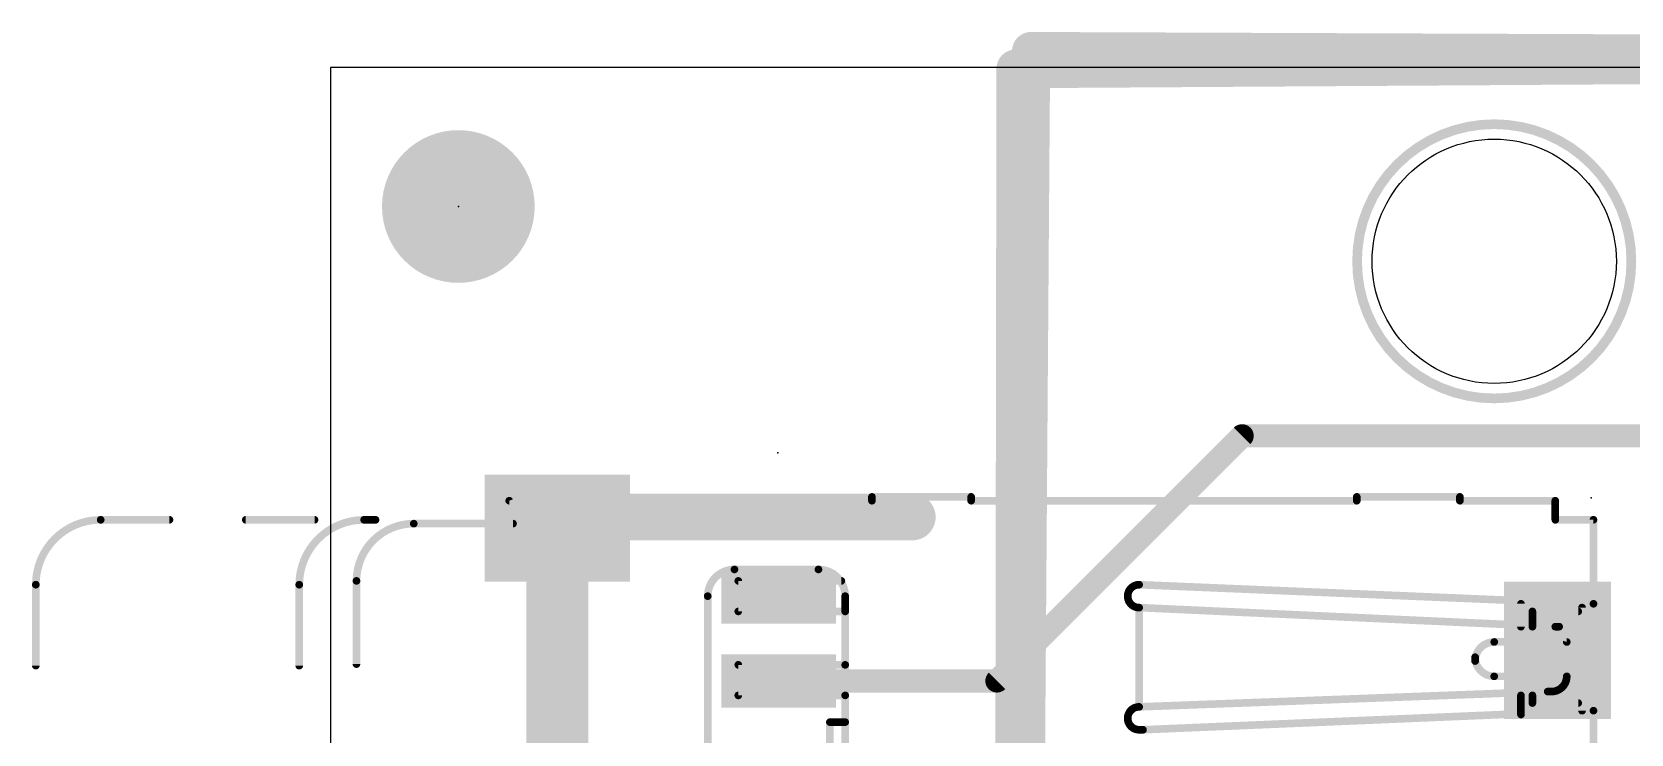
# Model space of a CAD drawing. Extents: x -5.7 to 68.6, y -2.1 to 53.8.
# Drawn here: x -3.91 to 17.03, y 44.61 to 53.8 of the extents above; entities that cross this region are included whole.
import ezdxf

# ---------------------------------------------------------------- set-up
doc = ezdxf.new("R2010")
doc.units = 0
for name, color, linetype in [('1', 12, 'CONTINUOUS'), ('16', 132, 'CONTINUOUS'), ('20', 53, 'CONTINUOUS'), ('23', 53, 'CONTINUOUS'), ('39', 12, 'CONTINUOUS'), ('41', 12, 'CONTINUOUS'), ('51', 253, 'CONTINUOUS')]:
    doc.layers.add(name, color=color, linetype=linetype)

# ---------------------------------------------------------------- blocks, each defined once
blk = doc.blocks.new('RECT')
blk.add_solid([(-0.5, -0.5), (0.5, -0.5), (-0.5, 0.5), (0.5, 0.5)])
blk = doc.blocks.new('PIE')
at = {"const_width": 0.5}
blk.add_lwpolyline([(0, -0.25, 1), (0, 0.25, 1), (0, -0.25)], format="xyb", dxfattribs=at)

msp = doc.modelspace()

# ---------------------------------------------------------------- linework, layer by layer
at = {"layer": '1'}
for points, const_width in [([(8.975, 53.321), (31.496, 53.467)], 0.508), ([(8.921, 18.646), (8.975, 53.321)], 0.508), ([(11.938, 48.514), (8.728, 45.304)], 0.3048), ([(31.242, 48.514), (11.938, 48.514)], 0.3048), ([(2.97, 47.304), (3.116, 47.45)], 0.6096), ([(3.116, 47.45), (7.62, 47.45)], 0.6096), ([(2.97, 47.304), (2.97, 44.196)], 0.8128), ([(5.87, 45.304), (8.728, 45.304)], 0.3048)]:
    msp.add_lwpolyline(points, dxfattribs=dict(at, const_width=const_width))
for points, const_width in [([(9.102, 53.3208, 1), (8.848, 53.3212)], 0.254), ([(8.9742, 53.448, 1), (8.9758, 53.194)], 0.254), ([(11.938, 48.5902, 1), (11.938, 48.4378)], 0.1524), ([(11.9919, 48.4601, 1), (11.8841, 48.5679)], 0.1524), ([(3.116, 47.6024, 1), (3.116, 47.2976)], 0.3048), ([(3.2238, 47.3422, 1), (3.0082, 47.5578)], 0.3048), ([(7.62, 47.2976, 1), (7.62, 47.6024)], 0.3048), ([(3.1732, 47.304, 1), (2.7668, 47.304)], 0.4064), ([(2.8622, 47.4118, 1), (3.0778, 47.1962)], 0.3048), ([(5.87, 45.3802, 1), (5.87, 45.2278)], 0.1524), ([(8.728, 45.2278, 1), (8.728, 45.3802)], 0.1524), ([(8.6741, 45.3579, 1), (8.7819, 45.2501)], 0.1524)]:
    msp.add_lwpolyline(points, format="xyb", dxfattribs=dict(at, const_width=const_width))
at = {"layer": '16', "const_width": 0.5}
for points in [[(9.175, 53.554), (8.921, 18.646)], [(31.496, 53.467), (9.175, 53.554)]]:
    msp.add_lwpolyline(points, dxfattribs=at)
at = {"layer": '16', "const_width": 0.25}
for points in [[(9.1755, 53.679, 1), (9.1745, 53.429)], [(9.3, 53.5531, 1), (9.05, 53.5549)]]:
    msp.add_lwpolyline(points, format="xyb", dxfattribs=at)
at = {"layer": '20'}
for p, q in [((64.516, 53.34), (0, 53.34)), ((0, 53.34), (0, 0))]:
    msp.add_line(p, q, dxfattribs=at)
msp.add_circle((15.24, 50.8), 1.6, dxfattribs=at)
at = {"layer": '23'}
for p in [(1.674, 51.518), (5.856, 48.292), (16.51, 47.704)]:
    msp.add_point(p, dxfattribs=at)
at = {"layer": '39'}
for points, const_width in [([(1.674, 52.268, 0.4142), (0.924, 51.518)], 0.5), ([(2.424, 51.518, 0.4142), (1.674, 52.268)], 0.5), ([(1.674, 52.393, 1), (1.674, 52.143)], 0.25), ([(1.674, 52.143, 1), (1.674, 52.393)], 0.25), ([(0.924, 51.518, 0.4142), (1.674, 50.768)], 0.5), ([(1.049, 51.518, 1), (0.799, 51.518)], 0.25), ([(1.674, 50.768, 0.4142), (2.424, 51.518)], 0.5), ([(2.549, 51.518, 1), (2.299, 51.518)], 0.25), ([(0.799, 51.518, 1), (1.049, 51.518)], 0.25), ([(2.299, 51.518, 1), (2.549, 51.518)], 0.25), ([(1.674, 50.893, 1), (1.674, 50.643)], 0.25), ([(1.674, 50.643, 1), (1.674, 50.893)], 0.25)]:
    msp.add_lwpolyline(points, format="xyb", dxfattribs=dict(at, const_width=const_width))
at = {"layer": '41'}
for points, const_width in [([(1.674, 52.268, 0.4142), (0.924, 51.518)], 0.5), ([(2.424, 51.518, 0.4142), (1.674, 52.268)], 0.5), ([(1.674, 52.393, 1), (1.674, 52.143)], 0.25), ([(1.674, 52.143, 1), (1.674, 52.393)], 0.25), ([(0.924, 51.518, 0.4142), (1.674, 50.768)], 0.5), ([(1.049, 51.518, 1), (0.799, 51.518)], 0.25), ([(1.674, 50.768, 0.4142), (2.424, 51.518)], 0.5), ([(2.549, 51.518, 1), (2.299, 51.518)], 0.25), ([(0.799, 51.518, 1), (1.049, 51.518)], 0.25), ([(2.299, 51.518, 1), (2.549, 51.518)], 0.25), ([(1.674, 50.893, 1), (1.674, 50.643)], 0.25), ([(1.674, 50.643, 1), (1.674, 50.893)], 0.25)]:
    msp.add_lwpolyline(points, format="xyb", dxfattribs=dict(at, const_width=const_width))
at = {"layer": '51'}
for points, const_width in [([(15.24, 49.004, 1), (15.24, 52.596, 1), (15.24, 49.004)], 0.127), ([(7.09, 47.739, 1), (7.09, 47.689)], 0.05), ([(7.115, 47.714, 1), (7.065, 47.714)], 0.05), ([(8.415, 47.714, 1), (8.365, 47.714)], 0.05), ([(8.39, 47.689, 1), (8.39, 47.739)], 0.05), ([(13.44, 47.739, 1), (13.44, 47.689)], 0.05), ([(13.465, 47.714, 1), (13.415, 47.714)], 0.05), ([(14.815, 47.714, 1), (14.765, 47.714)], 0.05), ([(14.79, 47.689, 1), (14.79, 47.739)], 0.05), ([(2.34, 47.689, 1), (2.34, 47.639)], 0.05), ([(2.34, 36.264, 0.1763), (2.34, 47.664)], 0.1), ([(2.3635, 47.6726, 1), (2.3165, 47.6554)], 0.05), ([(7.065, 47.664, 1), (7.115, 47.664)], 0.05), ([(7.09, 47.639, 1), (7.09, 47.689)], 0.05), ([(8.39, 47.689, 1), (8.39, 47.639)], 0.05), ([(8.365, 47.664, 1), (8.415, 47.664)], 0.05), ([(13.415, 47.664, 1), (13.465, 47.664)], 0.05), ([(13.44, 47.639, 1), (13.44, 47.689)], 0.05), ([(14.79, 47.689, 1), (14.79, 47.639)], 0.05), ([(14.765, 47.664, 1), (14.815, 47.664)], 0.05), ([(16.065, 47.664, 1), (16.015, 47.664)], 0.05), ([(16.04, 47.639, 1), (16.04, 47.689)], 0.05), ([(-3.01, 47.414, 0.4142), (-3.86, 46.564)], 0.1), ([(-3.01, 47.439, 1), (-3.01, 47.389)], 0.05), ([(-3.01, 47.389, 1), (-3.01, 47.439)], 0.05), ([(-2.11, 47.389, 1), (-2.11, 47.439)], 0.05), ([(-1.11, 47.439, 1), (-1.11, 47.389)], 0.05), ([(0.44, 47.414, 0.4142), (-0.41, 46.564)], 0.1), ([(-0.21, 47.389, 1), (-0.21, 47.439)], 0.05), ([(1.09, 47.364, 0.4142), (0.34, 46.614)], 0.1), ([(0.44, 47.439, 1), (0.44, 47.389)], 0.05), ([(0.44, 47.389, 1), (0.44, 47.439)], 0.05), ([(0.59, 47.389, 1), (0.59, 47.439)], 0.05), ([(1.09, 47.389, 1), (1.09, 47.339)], 0.05), ([(1.09, 47.339, 1), (1.09, 47.389)], 0.05), ([(2.39, 47.339, 1), (2.39, 47.389)], 0.05), ([(16.04, 47.439, 1), (16.04, 47.389)], 0.05), ([(16.015, 47.414, 1), (16.065, 47.414)], 0.05), ([(16.565, 47.414, 1), (16.515, 47.414)], 0.05), ([(16.54, 47.389, 1), (16.54, 47.439)], 0.05), ([(5.29, 46.764, 0.4142), (4.94, 46.414)], 0.1), ([(5.29, 46.789, 1), (5.29, 46.739)], 0.05), ([(5.29, 46.739, 1), (5.29, 46.789)], 0.05), ([(6.74, 46.414, 0.4142), (6.39, 46.764)], 0.1), ([(6.39, 46.789, 1), (6.39, 46.739)], 0.05), ([(6.39, 46.739, 1), (6.39, 46.789)], 0.05), ([(-3.835, 46.564, 1), (-3.885, 46.564)], 0.05), ([(-3.885, 46.564, 1), (-3.835, 46.564)], 0.05), ([(-0.385, 46.564, 1), (-0.435, 46.564)], 0.05), ([(-0.435, 46.564, 1), (-0.385, 46.564)], 0.05), ([(0.365, 46.614, 1), (0.315, 46.614)], 0.05), ([(0.315, 46.614, 1), (0.365, 46.614)], 0.05), ([(5.34, 46.639, 1), (5.34, 46.589)], 0.05), ([(5.365, 46.614, 1), (5.315, 46.614)], 0.05), ([(6.69, 46.589, 1), (6.69, 46.639)], 0.05), ([(10.59, 46.564, 0.4142), (10.44, 46.414)], 0.1), ([(10.591, 46.589, 1), (10.589, 46.539)], 0.05), ([(10.59, 46.539, 1), (10.59, 46.589)], 0.05), ([(4.965, 46.414, 1), (4.915, 46.414)], 0.05), ([(4.915, 46.414, 1), (4.965, 46.414)], 0.05), ([(6.765, 46.414, 1), (6.715, 46.414)], 0.05), ([(6.715, 46.414, 1), (6.765, 46.414)], 0.05), ([(10.44, 46.414, 0.4142), (10.59, 46.264)], 0.1), ([(10.465, 46.414, 1), (10.415, 46.414)], 0.05), ([(10.415, 46.414, 1), (10.465, 46.414)], 0.05), ([(10.5911, 46.289, 1), (10.5889, 46.239)], 0.05), ([(10.615, 46.264, 1), (10.565, 46.264)], 0.05), ([(10.59, 46.239, 1), (10.59, 46.289)], 0.05), ([(15.615, 46.314, 1), (15.565, 46.314)], 0.05), ([(16.415, 46.264, 1), (16.365, 46.264)], 0.05), ([(16.565, 46.314, 1), (16.515, 46.314)], 0.05), ([(16.515, 46.314, 1), (16.565, 46.314)], 0.05), ([(16.539, 46.289, 1), (16.541, 46.339)], 0.05), ([(5.34, 46.239, 1), (5.34, 46.189)], 0.05), ([(5.315, 46.214, 1), (5.365, 46.214)], 0.05), ([(6.765, 46.214, 1), (6.715, 46.214)], 0.05), ([(6.715, 46.214, 1), (6.765, 46.214)], 0.05), ([(6.74, 46.189, 1), (6.74, 46.239)], 0.05), ([(15.765, 46.214, 1), (15.715, 46.214)], 0.05), ([(15.74, 46.239, 1), (15.74, 46.189)], 0.05), ([(16.34, 46.189, 1), (16.34, 46.239)], 0.05), ([(15.24, 45.814, 0.4142), (14.99, 45.564)], 0.1), ([(15.24, 45.839, 1), (15.24, 45.789)], 0.05), ([(15.24, 45.789, 1), (15.24, 45.839)], 0.05), ([(15.565, 46.014, 1), (15.615, 46.014)], 0.05), ([(15.715, 46.014, 1), (15.765, 46.014)], 0.05), ([(16.04, 46.039, 1), (16.04, 45.989)], 0.05), ([(16.0389, 45.989, 1), (16.0411, 46.039)], 0.05), ([(16.19, 45.814, 0.4142), (16.09, 46.014)], 0.1), ([(16.0979, 46.0377, 1), (16.0821, 45.9903)], 0.05), ([(16.09, 45.989, 1), (16.09, 46.039)], 0.05), ([(16.19, 45.789, 1), (16.19, 45.839)], 0.05), ([(14.99, 45.614, 0.4142), (15.24, 45.364)], 0.1), ([(15.015, 45.614, 1), (14.965, 45.614)], 0.05), ([(15.015, 45.614, 1), (14.965, 45.614)], 0.05), ([(16.1663, 45.8219, 1), (16.2137, 45.8061)], 0.05), ([(-3.885, 45.504, 1), (-3.835, 45.504)], 0.05), ([(-0.435, 45.504, 1), (-0.385, 45.504)], 0.05), ([(0.315, 45.524, 1), (0.365, 45.524)], 0.05), ([(5.34, 45.539, 1), (5.34, 45.489)], 0.05), ([(5.365, 45.514, 1), (5.315, 45.514)], 0.05), ([(6.765, 45.514, 1), (6.715, 45.514)], 0.05), ([(6.715, 45.514, 1), (6.765, 45.514)], 0.05), ([(6.74, 45.489, 1), (6.74, 45.539)], 0.05), ([(14.965, 45.564, 1), (15.015, 45.564)], 0.05), ([(14.965, 45.564, 1), (15.015, 45.564)], 0.05), ([(15.24, 45.389, 1), (15.24, 45.339)], 0.05), ([(15.24, 45.339, 1), (15.24, 45.389)], 0.05), ([(15.99, 45.164, 0.4142), (16.19, 45.364)], 0.1), ([(16.215, 45.364, 1), (16.165, 45.364)], 0.05), ([(16.19, 45.339, 1), (16.19, 45.389)], 0.05), ([(5.34, 45.139, 1), (5.34, 45.089)], 0.05), ([(5.315, 45.114, 1), (5.365, 45.114)], 0.05), ([(6.765, 45.114, 1), (6.715, 45.114)], 0.05), ([(6.715, 45.114, 1), (6.765, 45.114)], 0.05), ([(6.74, 45.089, 1), (6.74, 45.139)], 0.05), ([(15.615, 45.114, 1), (15.565, 45.114)], 0.05), ([(15.765, 45.114, 1), (15.715, 45.114)], 0.05), ([(15.74, 45.039, 1), (15.74, 44.989)], 0.05), ([(15.715, 45.014, 1), (15.765, 45.014)], 0.05), ([(15.94, 45.189, 1), (15.94, 45.139)], 0.05), ([(15.9409, 45.139, 1), (15.9391, 45.189)], 0.05), ([(15.99, 45.189, 1), (15.99, 45.139)], 0.05), ([(15.99, 45.139, 1), (15.99, 45.189)], 0.05), ([(16.34, 44.989, 1), (16.34, 45.039)], 0.05), ([(10.59, 44.964, 0.4142), (10.44, 44.814)], 0.1), ([(10.44, 44.814, 0.4142), (10.59, 44.664)], 0.1), ([(10.465, 44.814, 1), (10.415, 44.814)], 0.05), ([(10.415, 44.814, 1), (10.465, 44.814)], 0.05), ([(10.5891, 44.989, 1), (10.5909, 44.939)], 0.05), ([(10.565, 44.964, 1), (10.615, 44.964)], 0.05), ([(10.59, 44.939, 1), (10.59, 44.989)], 0.05), ([(15.565, 44.864, 1), (15.615, 44.864)], 0.05), ([(16.365, 44.914, 1), (16.415, 44.914)], 0.05), ([(16.565, 44.914, 1), (16.515, 44.914)], 0.05), ([(16.515, 44.914, 1), (16.565, 44.914)], 0.05), ([(16.5411, 44.889, 1), (16.5389, 44.939)], 0.05), ([(6.54, 44.789, 1), (6.54, 44.739)], 0.05), ([(6.565, 44.764, 1), (6.515, 44.764)], 0.05), ([(6.765, 44.764, 1), (6.715, 44.764)], 0.05), ([(6.715, 44.764, 1), (6.765, 44.764)], 0.05), ([(6.74, 44.739, 1), (6.74, 44.789)], 0.05), ([(10.59, 44.689, 1), (10.59, 44.639)], 0.05), ([(10.59, 44.639, 1), (10.59, 44.689)], 0.05), ([(10.6389, 44.689, 1), (10.6411, 44.639)], 0.05), ([(10.64, 44.639, 1), (10.64, 44.689)], 0.05)]:
    msp.add_lwpolyline(points, format="xyb", dxfattribs=dict(at, const_width=const_width))
at = {"layer": '51', "const_width": 0.1}
for points in [[(8.39, 47.714), (7.09, 47.714)], [(7.09, 47.714), (7.09, 47.664)], [(8.39, 47.664), (8.39, 47.714)], [(14.79, 47.714), (13.44, 47.714)], [(13.44, 47.714), (13.44, 47.664)], [(14.79, 47.664), (14.79, 47.714)], [(7.09, 47.664), (2.34, 47.664)], [(13.44, 47.664), (8.39, 47.664)], [(16.04, 47.664), (14.79, 47.664)], [(16.04, 47.414), (16.04, 47.664)], [(-2.11, 47.414), (-3.01, 47.414)], [(-0.21, 47.414), (-1.11, 47.414)], [(0.59, 47.414), (0.44, 47.414)], [(2.39, 47.364), (1.09, 47.364)], [(16.54, 47.414), (16.04, 47.414)], [(16.54, 46.314), (16.54, 47.414)], [(5.29, 46.764), (6.39, 46.764)], [(-3.86, 46.564), (-3.86, 45.504)], [(-0.41, 46.564), (-0.41, 45.504)], [(0.34, 46.614), (0.34, 45.524)], [(6.69, 46.614), (5.34, 46.614)], [(5.34, 46.614), (5.34, 46.214)], [(10.59, 46.564), (16.54, 46.314)], [(4.94, 43.214), (4.94, 46.414)], [(6.74, 46.414), (6.74, 46.214)], [(16.04, 46.014), (10.59, 46.264)], [(10.59, 46.264), (10.59, 44.964)], [(15.59, 46.014), (15.59, 46.314)], [(16.39, 46.264), (16.39, 44.914)], [(16.54, 44.914), (16.54, 46.314)], [(5.34, 46.214), (6.74, 46.214)], [(6.74, 46.214), (6.74, 45.514)], [(15.74, 46.014), (15.74, 46.214)], [(15.74, 46.214), (16.34, 46.214)], [(15.24, 45.814), (16.19, 45.814)], [(16.09, 46.014), (16.04, 46.014)], [(14.99, 45.614), (14.99, 45.564)], [(6.74, 45.514), (5.34, 45.514)], [(5.34, 45.514), (5.34, 45.114)], [(6.74, 45.514), (6.74, 45.114)], [(16.19, 45.364), (15.24, 45.364)], [(5.34, 45.114), (6.74, 45.114)], [(6.74, 45.114), (6.74, 44.764)], [(10.59, 44.964), (15.94, 45.164)], [(15.59, 45.114), (15.59, 44.864)], [(15.74, 45.114), (15.74, 45.014)], [(15.74, 45.014), (16.34, 45.014)], [(15.94, 45.164), (15.99, 45.164)], [(16.54, 44.914), (10.64, 44.664)], [(16.54, 37.314), (16.54, 44.914)], [(6.74, 44.764), (6.54, 44.764)], [(6.54, 44.764), (6.54, 44.414)], [(6.74, 44.764), (6.74, 43.664)], [(10.64, 44.664), (10.59, 44.664)]]:
    msp.add_lwpolyline(points, dxfattribs=at)

# ---------------------------------------------------------------- block references
at = {"layer": '1'}
msp.add_blockref('PIE', (1.674, 51.518), dxfattribs=at)
at = {"layer": '1', "rotation": 270}
for p, xscale, yscale in [((2.97, 47.304), 1.4, 1.9), ((5.87, 46.404), 0.7, 1.5), ((5.87, 45.304), 0.7, 1.5)]:
    msp.add_blockref('RECT', p, dxfattribs=dict(at, xscale=xscale, yscale=yscale))
at = {"layer": '1', "xscale": 1.4, "yscale": 1.8}
msp.add_blockref('RECT', (16.07, 45.704), dxfattribs=at)

doc.saveas('drawing.dxf')
